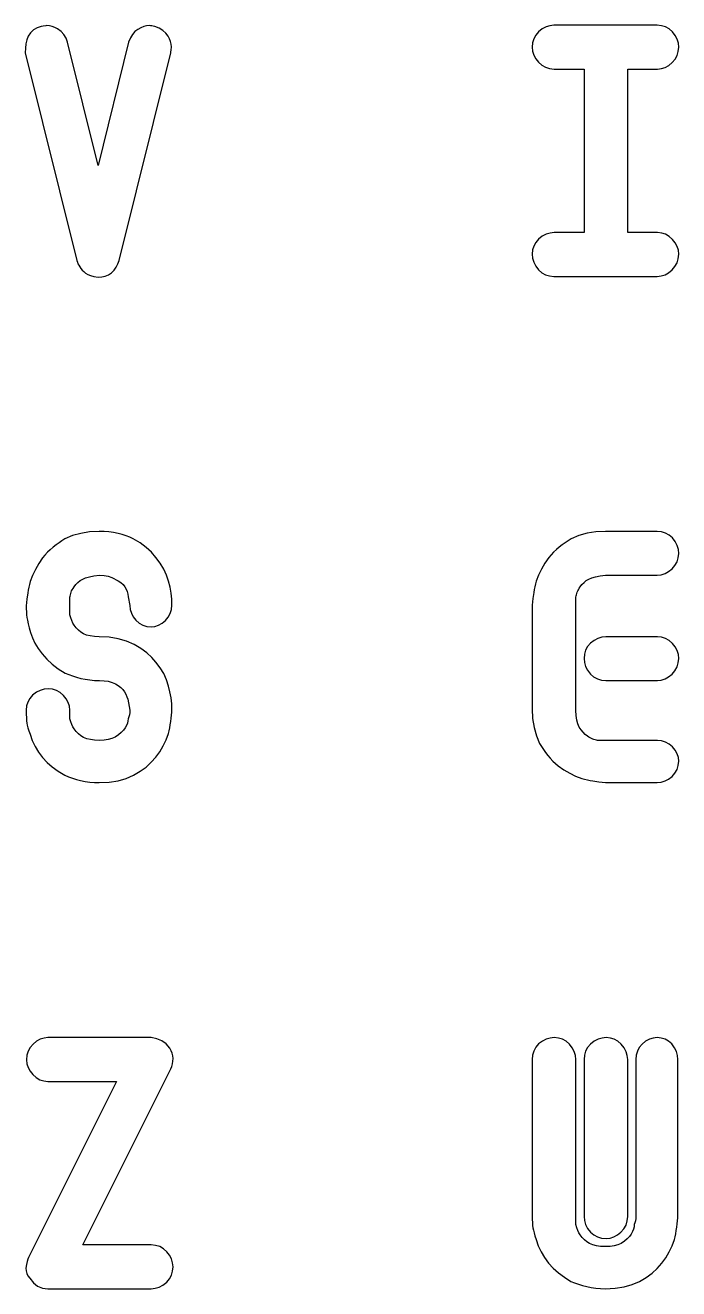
# Model space of a CAD drawing. Header units: metres. Extents: x -3 to 203, y -205 to 5.
# Drawn here: x -3.13 to 22.69, y -204.84 to -154.92 of the extents above; entities that cross this region are included whole.
import ezdxf

# ---------------------------------------------------------------- set-up
doc = ezdxf.new("R2010")
doc.units = ezdxf.units.M

msp = doc.modelspace()

# ---------------------------------------------------------------- linework, layer by layer
for p, q in [((-2.92378, -155.218), (-3.02379, -155.357)), ((-2.80478, -155.106), (-2.92378, -155.218)), ((-2.66678, -155.023), (-2.80478, -155.106)), ((-2.50978, -154.967), (-2.66678, -155.023)), ((-2.43329, -154.955), (-2.50978, -154.967)), ((-2.32228, -154.941), (-2.43329, -154.955)), ((-2.28778, -154.939), (-2.32228, -154.941)), ((-2.1776, -154.947), (-2.28778, -154.939)), ((-2.06903, -154.97), (-2.1776, -154.947)), ((-1.9621, -155.009), (-2.06903, -154.97)), ((-1.85678, -155.064), (-1.9621, -155.009)), ((-1.71815, -155.165), (-1.85678, -155.064)), ((-1.60728, -155.287), (-1.71815, -155.165)), ((1.20207, -155.171), (1.10271, -155.285)), ((1.31619, -155.085), (1.20207, -155.171)), ((1.43552, -155.021), (1.31619, -155.085)), ((1.55045, -154.976), (1.43552, -155.021)), ((1.66101, -154.948), (1.55045, -154.976)), ((1.7672, -154.939), (1.66101, -154.948)), ((1.81219, -154.941), (1.7672, -154.939)), ((1.8642, -154.946), (1.81219, -154.941)), ((1.9232, -154.955), (1.8642, -154.946)), ((1.9892, -154.967), (1.9232, -154.955)), ((2.15758, -155.038), (1.9892, -154.967)), ((2.3017, -155.127), (2.15758, -155.038)), ((2.42157, -155.233), (2.3017, -155.127)), ((2.5172, -155.357), (2.42157, -155.233)), ((17.1509, -155.177), (17.0415, -155.31)), ((17.2986, -155.066), (17.1509, -155.177)), ((17.4496, -154.987), (17.2986, -155.066)), ((17.6041, -154.94), (17.4496, -154.987)), ((17.7619, -154.924), (17.6041, -154.94)), ((21.8459, -154.924), (17.7619, -154.924)), ((22.0133, -154.94), (21.8459, -154.924)), ((22.1686, -154.987), (22.0133, -154.94)), ((22.3118, -155.066), (22.1686, -154.987)), ((22.4429, -155.177), (22.3118, -155.066)), ((22.5522, -155.326), (22.4429, -155.177)), ((-3.10704, -155.653), (-3.12785, -155.825)), ((-3.07234, -155.497), (-3.10704, -155.653)), ((-3.02379, -155.357), (-3.07234, -155.497)), ((-1.52415, -155.429), (-1.60728, -155.287)), ((-1.46878, -155.592), (-1.52415, -155.429)), ((-0.25978, -160.467), (-1.46878, -155.592)), ((0.9482, -155.592), (-0.25978, -160.467)), ((1.01808, -155.425), (0.9482, -155.592)), ((1.10271, -155.285), (1.01808, -155.425)), ((2.57188, -155.462), (2.5172, -155.357)), ((2.61095, -155.566), (2.57188, -155.462)), ((2.63438, -155.671), (2.61095, -155.566)), ((2.6422, -155.775), (2.63438, -155.671)), ((16.9165, -155.619), (16.9009, -155.795)), ((16.9634, -155.458), (16.9165, -155.619)), ((17.0415, -155.31), (16.9634, -155.458)), ((22.6304, -155.479), (22.5522, -155.326)), ((22.6772, -155.635), (22.6304, -155.479)), ((22.6929, -155.795), (22.6772, -155.635)), ((-3.12785, -155.825), (-3.13478, -156.012)), ((-3.13478, -156.012), (-1.09378, -164.22)), ((0.5732, -164.22), (2.6142, -156.012)), ((2.6142, -156.012), (2.63519, -155.869)), ((2.63519, -155.869), (2.64044, -155.816)), ((2.64044, -155.816), (2.6422, -155.775)), ((16.9009, -155.795), (16.9166, -155.953)), ((16.9166, -155.953), (16.9636, -156.104)), ((16.9636, -156.104), (17.0421, -156.248)), ((17.0421, -156.248), (17.1519, -156.385)), ((22.5461, -156.266), (22.6276, -156.121)), ((22.6276, -156.121), (22.6766, -155.964)), ((22.6766, -155.964), (22.6929, -155.795)), ((17.1519, -156.385), (17.2843, -156.502)), ((17.2843, -156.502), (17.4306, -156.585)), ((17.4306, -156.585), (17.5908, -156.635)), ((17.5908, -156.635), (17.7649, -156.652)), ((17.7649, -156.652), (18.9489, -156.652)), ((18.9489, -156.652), (18.9489, -163.116)), ((20.6769, -163.116), (20.6769, -156.652)), ((20.6769, -156.652), (21.8559, -156.652)), ((21.8559, -156.652), (22.0104, -156.636)), ((22.0104, -156.636), (22.1579, -156.589)), ((22.1579, -156.589), (22.2984, -156.509)), ((22.2984, -156.509), (22.4319, -156.399)), ((22.4319, -156.399), (22.5461, -156.266)), ((17.4511, -163.179), (17.2997, -163.258)), ((17.6062, -163.132), (17.4511, -163.179)), ((17.7649, -163.116), (17.6062, -163.132)), ((18.9489, -163.116), (17.7649, -163.116)), ((21.8559, -163.116), (20.6769, -163.116)), ((22.0214, -163.132), (21.8559, -163.116)), ((22.1749, -163.182), (22.0214, -163.132)), ((22.3164, -163.266), (22.1749, -163.182)), ((16.9636, -163.646), (16.9166, -163.803)), ((17.0421, -163.501), (16.9636, -163.646)), ((17.1519, -163.369), (17.0421, -163.501)), ((17.2997, -163.258), (17.1519, -163.369)), ((22.4459, -163.383), (22.3164, -163.266)), ((22.5539, -163.52), (22.4459, -163.383)), ((22.6311, -163.664), (22.5539, -163.52)), ((22.6774, -163.815), (22.6311, -163.664)), ((-1.09378, -164.22), (-1.07635, -164.283)), ((0.52783, -164.355), (0.5732, -164.22)), ((16.9166, -163.803), (16.9009, -163.973)), ((16.9009, -163.973), (16.9165, -164.132)), ((16.9165, -164.132), (16.9634, -164.289)), ((22.6269, -164.31), (22.6764, -164.148)), ((22.6764, -164.148), (22.6929, -163.973)), ((22.6929, -163.973), (22.6774, -163.815)), ((-1.07635, -164.283), (-1.05203, -164.345)), ((-1.05203, -164.345), (-1.02084, -164.408)), ((-1.02084, -164.408), (-0.98279, -164.471)), ((-0.98279, -164.471), (-0.93697, -164.533)), ((-0.93697, -164.533), (-0.88353, -164.594)), ((-0.88353, -164.594), (-0.82248, -164.655)), ((-0.82248, -164.655), (-0.75378, -164.715)), ((-0.75378, -164.715), (-0.66817, -164.769)), ((0.15102, -164.781), (0.2672, -164.708)), ((0.2672, -164.708), (0.37482, -164.599)), ((0.37482, -164.599), (0.4617, -164.481)), ((0.4617, -164.481), (0.52783, -164.355)), ((16.9634, -164.289), (17.0415, -164.441)), ((17.0415, -164.441), (17.1509, -164.591)), ((17.1509, -164.591), (17.2828, -164.701)), ((17.2828, -164.701), (17.4286, -164.78)), ((22.1511, -164.78), (22.2934, -164.701)), ((22.2934, -164.701), (22.4289, -164.591)), ((22.4289, -164.591), (22.5444, -164.457)), ((22.5444, -164.457), (22.6269, -164.31)), ((-0.66817, -164.769), (-0.55728, -164.814)), ((-0.55728, -164.814), (-0.42116, -164.849)), ((-0.42116, -164.849), (-0.25978, -164.875)), ((-0.25978, -164.875), (-0.11247, -164.865)), ((-0.11247, -164.865), (0.02444, -164.833)), ((0.02444, -164.833), (0.15102, -164.781)), ((17.4286, -164.78), (17.5883, -164.828)), ((17.5883, -164.828), (17.7619, -164.844)), ((17.7619, -164.844), (21.8459, -164.844)), ((21.8459, -164.844), (22.0019, -164.828)), ((22.0019, -164.828), (22.1511, -164.78)), ((-1.56612, -175.219), (-1.68361, -175.292)), ((-1.26886, -175.09), (-1.56612, -175.219)), ((-0.94411, -174.998), (-1.26886, -175.09)), ((-0.59186, -174.942), (-0.94411, -174.998)), ((-0.21211, -174.924), (-0.59186, -174.942)), ((-0.01555, -174.929), (-0.21211, -174.924)), ((0.17412, -174.943), (-0.01555, -174.929)), ((0.35693, -174.967), (0.17412, -174.943)), ((0.53287, -175.001), (0.35693, -174.967)), ((0.69981, -175.043), (0.53287, -175.001)), ((0.85461, -175.093), (0.69981, -175.043)), ((0.99731, -175.151), (0.85461, -175.093)), ((1.12787, -175.217), (0.99731, -175.151)), ((1.40675, -175.378), (1.12787, -175.217)), ((18.4429, -175.216), (18.3248, -175.288)), ((18.7413, -175.088), (18.4429, -175.216)), ((19.0676, -174.997), (18.7413, -175.088)), ((19.4218, -174.942), (19.0676, -174.997)), ((19.8039, -174.924), (19.4218, -174.942)), ((21.8459, -174.924), (19.8039, -174.924)), ((22.0133, -174.94), (21.8459, -174.924)), ((22.1686, -174.987), (22.0133, -174.94)), ((22.3118, -175.066), (22.1686, -174.987)), ((22.4429, -175.177), (22.3118, -175.066)), ((22.5522, -175.326), (22.4429, -175.177)), ((-2.14973, -175.647), (-2.25661, -175.748)), ((-2.03612, -175.55), (-2.14973, -175.647)), ((-1.91861, -175.458), (-2.03612, -175.55)), ((-1.80112, -175.372), (-1.91861, -175.458)), ((-1.68361, -175.292), (-1.80112, -175.372)), ((1.64937, -175.555), (1.40675, -175.378)), ((1.85574, -175.748), (1.64937, -175.555)), ((17.8554, -175.639), (17.7479, -175.74)), ((17.9699, -175.543), (17.8554, -175.639)), ((18.0883, -175.452), (17.9699, -175.543)), ((18.2066, -175.367), (18.0883, -175.452)), ((18.3248, -175.288), (18.2066, -175.367)), ((22.6304, -175.479), (22.5522, -175.326)), ((22.6772, -175.635), (22.6304, -175.479)), ((22.6929, -175.795), (22.6772, -175.635)), ((-2.60005, -176.191), (-2.73286, -176.424)), ((-2.45012, -175.964), (-2.60005, -176.191)), ((-2.35674, -175.854), (-2.45012, -175.964)), ((-2.25661, -175.748), (-2.35674, -175.854)), ((2.02588, -175.956), (1.85574, -175.748)), ((2.19725, -176.181), (2.02588, -175.956)), ((2.33838, -176.412), (2.19725, -176.181)), ((17.4026, -176.179), (17.2689, -176.409)), ((17.5539, -175.954), (17.4026, -176.179)), ((17.6474, -175.844), (17.5539, -175.954)), ((17.7479, -175.74), (17.6474, -175.844)), ((22.5438, -176.266), (22.6266, -176.121)), ((22.6266, -176.121), (22.6763, -175.964)), ((22.6763, -175.964), (22.6929, -175.795)), ((-2.84856, -176.662), (-2.94711, -176.905)), ((-2.73286, -176.424), (-2.84856, -176.662)), ((-0.74811, -176.755), (-0.59912, -176.712)), ((-0.59912, -176.712), (-0.41811, -176.677)), ((-0.41811, -176.677), (-0.20511, -176.652)), ((-0.20511, -176.652), (-0.02023, -176.661)), ((-0.02023, -176.661), (0.14537, -176.69)), ((0.14537, -176.69), (0.29175, -176.738)), ((2.44925, -176.646), (2.33838, -176.412)), ((2.52988, -176.885), (2.44925, -176.646)), ((17.1526, -176.645), (17.0539, -176.886)), ((17.2689, -176.409), (17.1526, -176.645)), ((19.254, -176.755), (19.4031, -176.712)), ((19.4031, -176.712), (19.5844, -176.677)), ((19.5844, -176.677), (19.7979, -176.652)), ((19.7979, -176.652), (21.8439, -176.652)), ((21.8439, -176.652), (22.0004, -176.636)), ((22.0004, -176.636), (22.1499, -176.589)), ((22.1499, -176.589), (22.2924, -176.509)), ((22.2924, -176.509), (22.4279, -176.399)), ((22.4279, -176.399), (22.5438, -176.266)), ((-2.99712, -177.13), (-3.01836, -177.242)), ((-2.97336, -177.017), (-2.99712, -177.13)), ((-2.94711, -176.905), (-2.97336, -177.017)), ((-1.27586, -177.225), (-1.24306, -177.171)), ((-1.24306, -177.171), (-1.20412, -177.116)), ((-1.20412, -177.116), (-1.13118, -177.023)), ((-1.13118, -177.023), (-1.05037, -176.94)), ((-1.05037, -176.94), (-0.96167, -176.868)), ((-0.96167, -176.868), (-0.86511, -176.807)), ((-0.86511, -176.807), (-0.74811, -176.755)), ((0.29175, -176.738), (0.54175, -176.87)), ((0.54175, -176.87), (0.64638, -176.943)), ((0.64638, -176.943), (0.73274, -177.023)), ((0.73274, -177.023), (0.80087, -177.11)), ((0.80087, -177.11), (0.85338, -177.202)), ((0.85338, -177.202), (0.89287, -177.3)), ((2.58719, -177.125), (2.52988, -176.885)), ((2.62813, -177.364), (2.58719, -177.125)), ((17.0031, -177.108), (16.9817, -177.219)), ((17.0272, -176.997), (17.0031, -177.108)), ((17.0539, -176.886), (17.0272, -176.997)), ((18.7249, -177.224), (18.7574, -177.17)), ((18.7574, -177.17), (18.7959, -177.115)), ((18.7959, -177.115), (18.8693, -177.022)), ((18.8693, -177.022), (18.9506, -176.94)), ((18.9506, -176.94), (19.0398, -176.868)), ((19.0398, -176.868), (19.1369, -176.807)), ((19.1369, -176.807), (19.254, -176.755)), ((-3.06961, -177.594), (-3.09912, -177.861)), ((-3.03711, -177.355), (-3.06961, -177.594)), ((-3.01836, -177.242), (-3.03711, -177.355)), ((-1.37111, -177.523), (-1.36287, -177.474)), ((-1.37111, -178.212), (-1.37111, -177.523)), ((-1.36287, -177.474), (-1.35211, -177.425)), ((-1.35211, -177.425), (-1.33887, -177.376)), ((-1.33887, -177.376), (-1.32312, -177.327)), ((-1.32312, -177.327), (-1.30255, -177.276)), ((-1.30255, -177.276), (-1.27586, -177.225)), ((0.89287, -177.3), (0.91937, -177.403)), ((0.91937, -177.403), (0.93288, -177.512)), ((0.93288, -177.512), (0.99687, -177.845)), ((2.65268, -177.602), (2.62813, -177.364)), ((2.66087, -177.84), (2.65268, -177.602)), ((16.9304, -177.568), (16.9009, -177.832)), ((16.9629, -177.331), (16.9304, -177.568)), ((16.9817, -177.219), (16.9629, -177.331)), ((18.6289, -177.522), (18.6372, -177.473)), ((18.6289, -182.001), (18.6289, -177.522)), ((18.6372, -177.473), (18.6481, -177.424)), ((18.6481, -177.424), (18.6617, -177.375)), ((18.6617, -177.375), (18.6779, -177.326)), ((18.6779, -177.326), (18.6984, -177.276)), ((18.6984, -177.276), (18.7249, -177.224)), ((-3.09912, -177.861), (-3.09743, -177.984)), ((-3.09743, -177.984), (-3.09236, -178.102)), ((-3.09236, -178.102), (-3.08392, -178.213)), ((-3.08392, -178.213), (-3.07211, -178.318)), ((-1.33487, -178.337), (-1.37111, -178.212)), ((0.99687, -177.845), (1.01205, -178.001)), ((1.01205, -178.001), (1.05762, -178.15)), ((1.05762, -178.15), (1.13356, -178.292)), ((2.51631, -178.308), (2.59662, -178.164)), ((2.59662, -178.164), (2.64481, -178.008)), ((2.64481, -178.008), (2.66087, -177.84)), ((16.9009, -177.832), (16.9009, -181.936)), ((-3.07211, -178.318), (-3.05249, -178.432)), ((-3.05249, -178.432), (-3.02161, -178.57)), ((-3.02161, -178.57), (-2.97949, -178.734)), ((-1.29512, -178.447), (-1.33487, -178.337)), ((-1.25186, -178.541), (-1.29512, -178.447)), ((-1.20511, -178.62), (-1.25186, -178.541)), ((-1.12486, -178.726), (-1.20511, -178.62)), ((1.13356, -178.292), (1.23987, -178.428)), ((1.23987, -178.428), (1.36862, -178.543)), ((1.36862, -178.543), (1.51086, -178.625)), ((1.51086, -178.625), (1.66663, -178.674)), ((1.66663, -178.674), (1.83588, -178.691)), ((1.83588, -178.691), (1.98799, -178.675)), ((1.98799, -178.675), (2.13338, -178.628)), ((2.13338, -178.628), (2.272, -178.55)), ((2.272, -178.55), (2.40387, -178.44)), ((2.40387, -178.44), (2.51631, -178.308)), ((-2.97949, -178.734), (-2.92612, -178.922)), ((-2.92612, -178.922), (-2.8533, -179.124)), ((-2.8533, -179.124), (-2.75287, -179.331)), ((-1.03612, -178.819), (-1.12486, -178.726)), ((-0.93886, -178.898), (-1.03612, -178.819)), ((-0.83312, -178.965), (-0.93886, -178.898)), ((-0.71137, -179.017), (-0.83312, -178.965)), ((-0.56711, -179.054), (-0.71137, -179.017)), ((-0.40036, -179.076), (-0.56711, -179.054)), ((-0.21112, -179.084), (-0.40036, -179.076)), ((0.1808, -179.103), (-0.21112, -179.084)), ((0.54163, -179.16), (0.1808, -179.103)), ((0.87131, -179.255), (0.54163, -179.16)), ((19.4969, -179.147), (19.3461, -179.226)), ((19.6511, -179.1), (19.4969, -179.147)), ((19.8089, -179.084), (19.6511, -179.1)), ((21.8469, -179.084), (19.8089, -179.084)), ((22.0143, -179.1), (21.8469, -179.084)), ((22.1694, -179.151), (22.0143, -179.1)), ((22.3122, -179.234), (22.1694, -179.151)), ((-2.75287, -179.331), (-2.6248, -179.542)), ((-2.6248, -179.542), (-2.46912, -179.758)), ((1.16988, -179.388), (0.87131, -179.255)), ((1.43562, -179.546), (1.16988, -179.388)), ((1.66687, -179.716), (1.43562, -179.546)), ((19.0114, -179.614), (18.9645, -179.771)), ((19.0895, -179.469), (19.0114, -179.614)), ((19.1989, -179.337), (19.0895, -179.469)), ((19.3461, -179.226), (19.1989, -179.337)), ((22.4429, -179.351), (22.3122, -179.234)), ((22.5522, -179.488), (22.4429, -179.351)), ((22.6304, -179.632), (22.5522, -179.488)), ((22.6772, -179.783), (22.6304, -179.632)), ((-2.46912, -179.758), (-2.28487, -179.969)), ((-2.28487, -179.969), (-2.07211, -180.165)), ((-2.07211, -180.165), (-1.83086, -180.348)), ((1.86362, -179.898), (1.66687, -179.716)), ((2.02588, -180.092), (1.86362, -179.898)), ((2.19681, -180.311), (2.02588, -180.092)), ((18.9645, -179.771), (18.9489, -179.941)), ((18.9489, -179.941), (18.9645, -180.1)), ((18.9645, -180.1), (19.0114, -180.257)), ((22.6269, -180.278), (22.6764, -180.116)), ((22.6764, -180.116), (22.6929, -179.941)), ((22.6929, -179.941), (22.6772, -179.783)), ((-1.83086, -180.348), (-1.56111, -180.517)), ((-1.56111, -180.517), (-1.4183, -180.577)), ((-1.4183, -180.577), (-1.26686, -180.632)), ((-1.26686, -180.632), (-1.1068, -180.683)), ((-1.1068, -180.683), (-0.93811, -180.728)), ((2.33662, -180.541), (2.19681, -180.311)), ((2.44531, -180.781), (2.33662, -180.541)), ((19.0114, -180.257), (19.0895, -180.409)), ((19.0895, -180.409), (19.1989, -180.559)), ((19.1989, -180.559), (19.3304, -180.669)), ((19.3304, -180.669), (19.4759, -180.748)), ((22.1519, -180.748), (22.2939, -180.669)), ((22.2939, -180.669), (22.4289, -180.559)), ((22.4289, -180.559), (22.5444, -180.425)), ((22.5444, -180.425), (22.6269, -180.278)), ((-2.54411, -181.202), (-2.69687, -181.28)), ((-2.38786, -181.155), (-2.54411, -181.202)), ((-2.22812, -181.14), (-2.38786, -181.155)), ((-2.05873, -181.156), (-2.22812, -181.14)), ((-1.90161, -181.206), (-2.05873, -181.156)), ((-1.75674, -181.288), (-1.90161, -181.206)), ((-0.93811, -180.728), (-0.76205, -180.764)), ((-0.76205, -180.764), (-0.58086, -180.791)), ((-0.58086, -180.791), (-0.39455, -180.806)), ((-0.39455, -180.806), (-0.20311, -180.812)), ((-0.20311, -180.812), (-0.01823, -180.82)), ((-0.01823, -180.82), (0.14838, -180.845)), ((0.14838, -180.845), (0.29675, -180.886)), ((0.29675, -180.886), (0.42686, -180.944)), ((0.42686, -180.944), (0.5405, -181.013)), ((0.5405, -181.013), (0.63837, -181.089)), ((0.63837, -181.089), (0.72049, -181.172)), ((0.72049, -181.172), (0.78687, -181.262)), ((2.52287, -181.032), (2.44531, -180.781)), ((2.58325, -181.265), (2.52287, -181.032)), ((19.4759, -180.748), (19.6354, -180.796)), ((19.6354, -180.796), (19.8089, -180.812)), ((19.8089, -180.812), (21.8469, -180.812)), ((21.8469, -180.812), (22.0029, -180.796)), ((22.0029, -180.796), (22.1519, -180.748)), ((-3.03586, -181.664), (-3.0833, -181.819)), ((-2.9568, -181.521), (-3.03586, -181.664)), ((-2.84612, -181.39), (-2.9568, -181.521)), ((-2.69687, -181.28), (-2.84612, -181.39)), ((-1.62411, -181.404), (-1.75674, -181.288)), ((-1.51343, -181.539), (-1.62411, -181.404)), ((-1.43436, -181.681), (-1.51343, -181.539)), ((-1.38693, -181.831), (-1.43436, -181.681)), ((0.78687, -181.262), (0.84024, -181.356)), ((0.84024, -181.356), (0.88237, -181.454)), ((0.88237, -181.454), (0.91325, -181.553)), ((0.91325, -181.553), (0.99687, -181.989)), ((2.62637, -181.497), (2.58325, -181.265)), ((2.65225, -181.728), (2.62637, -181.497)), ((-3.0833, -181.819), (-3.09912, -181.987)), ((-3.09912, -181.987), (-3.09743, -182.149)), ((-3.09743, -182.149), (-3.09236, -182.287)), ((-1.37111, -181.987), (-1.38693, -181.831)), ((-1.37111, -182.321), (-1.37111, -181.987)), ((0.98086, -182.169), (0.96088, -182.248)), ((0.99287, -182.082), (0.98086, -182.169)), ((0.99687, -181.989), (0.99287, -182.082)), ((2.63725, -182.303), (2.65038, -182.179)), ((2.65038, -182.179), (2.65825, -182.064)), ((2.66087, -181.957), (2.65225, -181.728)), ((2.65825, -182.064), (2.66087, -181.957)), ((16.9009, -181.936), (16.9191, -182.318)), ((18.6366, -182.2), (18.6289, -182.001)), ((18.6599, -182.376), (18.6366, -182.2)), ((-3.09236, -182.287), (-3.08392, -182.401)), ((-3.08392, -182.401), (-3.07211, -182.492)), ((-3.07211, -182.492), (-3.0538, -182.578)), ((-3.0538, -182.578), (-3.02687, -182.68)), ((-3.02687, -182.68), (-2.9913, -182.799)), ((-1.33481, -182.444), (-1.37111, -182.321)), ((-1.29486, -182.553), (-1.33481, -182.444)), ((-1.2513, -182.645), (-1.29486, -182.553)), ((-1.20412, -182.723), (-1.2513, -182.645)), ((0.81486, -182.688), (0.74587, -182.781)), ((0.8665, -182.595), (0.81486, -182.688)), ((0.90337, -182.502), (0.8665, -182.595)), ((0.92549, -182.411), (0.90337, -182.502)), ((0.93288, -182.321), (0.92549, -182.411)), ((0.96088, -182.248), (0.93288, -182.321)), ((2.5495, -182.802), (2.57437, -182.687)), ((2.57437, -182.687), (2.5975, -182.564)), ((2.5975, -182.564), (2.61887, -182.434)), ((2.61887, -182.434), (2.63725, -182.303)), ((16.9191, -182.318), (16.9739, -182.673)), ((16.9739, -182.673), (17.0651, -183)), ((18.6986, -182.53), (18.6599, -182.376)), ((18.7529, -182.661), (18.6986, -182.53)), ((18.8306, -182.767), (18.7529, -182.661)), ((-2.9913, -182.799), (-2.94711, -182.935)), ((-2.94711, -182.935), (-2.85948, -183.181)), ((-2.85948, -183.181), (-2.74861, -183.415)), ((-1.12373, -182.827), (-1.20412, -182.723)), ((-1.03461, -182.918), (-1.12373, -182.827)), ((-0.93674, -182.996), (-1.03461, -182.918)), ((-0.83011, -183.062), (-0.93674, -182.996)), ((-0.70779, -183.113), (-0.83011, -183.062)), ((-0.56287, -183.15), (-0.70779, -183.113)), ((-0.39529, -183.172), (-0.56287, -183.15)), ((-0.20511, -183.18), (-0.39529, -183.172)), ((-0.02023, -183.172), (-0.20511, -183.18)), ((0.14537, -183.148), (-0.02023, -183.172)), ((0.29175, -183.109), (0.14537, -183.148)), ((0.41887, -183.055), (0.29175, -183.109)), ((0.54787, -182.964), (0.41887, -183.055)), ((0.65688, -182.873), (0.54787, -182.964)), ((0.74587, -182.781), (0.65688, -182.873)), ((2.31537, -183.398), (2.42949, -183.16)), ((2.42949, -183.16), (2.52287, -182.91)), ((2.52287, -182.91), (2.5495, -182.802)), ((17.0651, -183), (17.1929, -183.3)), ((18.9119, -182.86), (18.8306, -182.767)), ((18.9966, -182.942), (18.9119, -182.86)), ((19.0849, -183.012), (18.9966, -182.942)), ((19.1395, -183.051), (19.0849, -183.012)), ((19.1921, -183.083), (19.1395, -183.051)), ((19.243, -183.11), (19.1921, -183.083)), ((19.2919, -183.131), (19.243, -183.11)), ((19.3404, -183.147), (19.2919, -183.131)), ((19.3889, -183.16), (19.3404, -183.147)), ((19.4374, -183.171), (19.3889, -183.16)), ((19.4859, -183.18), (19.4374, -183.171)), ((21.8499, -183.18), (19.4859, -183.18)), ((22.0164, -183.196), (21.8499, -183.18)), ((22.1709, -183.244), (22.0164, -183.196)), ((-2.74861, -183.415), (-2.61449, -183.638)), ((-2.61449, -183.638), (-2.45711, -183.849)), ((2.02487, -183.843), (2.1805, -183.626)), ((2.1805, -183.626), (2.31537, -183.398)), ((17.1929, -183.3), (17.2654, -183.418)), ((17.2654, -183.418), (17.3439, -183.536)), ((17.3439, -183.536), (17.4284, -183.654)), ((17.4284, -183.654), (17.5189, -183.773)), ((22.3134, -183.324), (22.1709, -183.244)), ((22.4439, -183.437), (22.3134, -183.324)), ((22.5528, -183.569), (22.4439, -183.437)), ((22.6306, -183.707), (22.5528, -183.569)), ((-2.45711, -183.849), (-2.27431, -184.046)), ((-2.27431, -184.046), (-2.06487, -184.23)), ((1.64012, -184.231), (1.84593, -184.045)), ((1.84593, -184.045), (2.02487, -183.843)), ((17.5189, -183.773), (17.615, -183.887)), ((17.615, -183.887), (17.7154, -183.995)), ((17.7154, -183.995), (17.82, -184.096)), ((17.82, -184.096), (17.9289, -184.19)), ((17.9289, -184.19), (18.1535, -184.341)), ((22.6269, -184.33), (22.6764, -184.174)), ((22.6773, -183.853), (22.6306, -183.707)), ((22.6764, -184.174), (22.6929, -184.005)), ((22.6929, -184.005), (22.6773, -183.853)), ((-2.06487, -184.23), (-1.8288, -184.401)), ((-1.8288, -184.401), (-1.56612, -184.558)), ((-1.56612, -184.558), (-1.4238, -184.616)), ((-1.4238, -184.616), (-1.27286, -184.67)), ((-1.27286, -184.67), (-1.1133, -184.718)), ((0.53537, -184.771), (0.85849, -184.681)), ((0.85849, -184.681), (1.14787, -184.554)), ((1.14787, -184.554), (1.40744, -184.401)), ((1.40744, -184.401), (1.64012, -184.231)), ((18.1535, -184.341), (18.3834, -184.475)), ((18.3834, -184.475), (18.6185, -184.592)), ((18.6185, -184.592), (18.8589, -184.691)), ((18.8589, -184.691), (18.9703, -184.717)), ((22.2934, -184.707), (22.4289, -184.601)), ((22.4289, -184.601), (22.5444, -184.472)), ((22.5444, -184.472), (22.6269, -184.33)), ((-1.1133, -184.718), (-0.94511, -184.762)), ((-0.94511, -184.762), (-0.76955, -184.798)), ((-0.76955, -184.798), (-0.58887, -184.823)), ((-0.58887, -184.823), (-0.40305, -184.839)), ((-0.40305, -184.839), (-0.21211, -184.844)), ((-0.21211, -184.844), (0.1785, -184.826)), ((0.1785, -184.826), (0.53537, -184.771)), ((18.9703, -184.717), (19.0816, -184.741)), ((19.0816, -184.741), (19.1928, -184.763)), ((19.1928, -184.763), (19.3039, -184.782)), ((19.3039, -184.782), (19.5399, -184.814)), ((19.5399, -184.814), (19.8039, -184.844)), ((19.8039, -184.844), (21.8459, -184.844)), ((21.8459, -184.844), (22.0019, -184.829)), ((22.0019, -184.829), (22.1511, -184.783)), ((22.1511, -184.783), (22.2934, -184.707)), ((-2.82079, -195.177), (-2.93628, -195.31)), ((-2.68535, -195.066), (-2.82079, -195.177)), ((-2.54303, -194.987), (-2.68535, -195.066)), ((-2.39384, -194.94), (-2.54303, -194.987)), ((-2.23779, -194.924), (-2.39384, -194.94)), ((1.8452, -194.924), (-2.23779, -194.924)), ((2.06294, -194.966), (1.8452, -194.924)), ((2.25819, -195.049), (2.06294, -194.966)), ((2.43095, -195.174), (2.25819, -195.049)), ((2.58119, -195.341), (2.43095, -195.174)), ((17.1539, -195.174), (17.0432, -195.306)), ((17.3031, -195.064), (17.1539, -195.174)), ((17.4559, -194.986), (17.3031, -195.064)), ((17.6121, -194.939), (17.4559, -194.986)), ((17.7719, -194.924), (17.6121, -194.939)), ((17.9413, -194.94), (17.7719, -194.924)), ((18.0984, -194.987), (17.9413, -194.94)), ((18.2433, -195.066), (18.0984, -194.987)), ((18.3759, -195.176), (18.2433, -195.066)), ((18.4866, -195.325), (18.3759, -195.176)), ((19.2019, -195.176), (19.0912, -195.309)), ((19.3511, -195.066), (19.2019, -195.176)), ((19.5039, -194.987), (19.3511, -195.066)), ((19.6601, -194.94), (19.5039, -194.987)), ((19.8199, -194.924), (19.6601, -194.94)), ((19.9893, -194.94), (19.8199, -194.924)), ((20.1464, -194.987), (19.9893, -194.94)), ((20.2912, -195.066), (20.1464, -194.987)), ((20.4239, -195.176), (20.2912, -195.066)), ((20.5346, -195.325), (20.4239, -195.176)), ((21.2409, -195.176), (21.1341, -195.309)), ((21.3846, -195.066), (21.2409, -195.176)), ((21.5316, -194.987), (21.3846, -195.066)), ((21.6821, -194.94), (21.5316, -194.987)), ((21.8359, -194.924), (21.6821, -194.94)), ((21.9989, -194.939), (21.8359, -194.924)), ((22.1501, -194.986), (21.9989, -194.939)), ((22.2894, -195.064), (22.1501, -194.986)), ((22.4169, -195.174), (22.2894, -195.064)), ((22.5236, -195.322), (22.4169, -195.174)), ((-3.06828, -195.619), (-3.08478, -195.795)), ((-3.01878, -195.458), (-3.06828, -195.619)), ((-2.93628, -195.31), (-3.01878, -195.458)), ((2.63588, -195.439), (2.58119, -195.341)), ((2.67494, -195.538), (2.63588, -195.439)), ((2.69838, -195.64), (2.67494, -195.538)), ((2.70619, -195.743), (2.69838, -195.64)), ((16.9167, -195.613), (16.9009, -195.787)), ((16.9641, -195.453), (16.9167, -195.613)), ((17.0432, -195.306), (16.9641, -195.453)), ((18.5656, -195.477), (18.4866, -195.325)), ((18.6131, -195.633), (18.5656, -195.477)), ((18.6289, -195.792), (18.6131, -195.633)), ((18.9647, -195.618), (18.9489, -195.793)), ((19.0121, -195.457), (18.9647, -195.618)), ((19.0912, -195.309), (19.0121, -195.457)), ((20.6136, -195.478), (20.5346, -195.325)), ((20.6611, -195.633), (20.6136, -195.478)), ((20.6769, -195.793), (20.6611, -195.633)), ((21.0121, -195.617), (20.9969, -195.792)), ((21.0579, -195.456), (21.0121, -195.617)), ((21.1341, -195.309), (21.0579, -195.456)), ((22.5999, -195.474), (22.5236, -195.322)), ((22.6456, -195.628), (22.5999, -195.474)), ((22.6609, -195.787), (22.6456, -195.628)), ((-3.08478, -195.795), (-3.06915, -195.953)), ((-3.06915, -195.953), (-3.02228, -196.104)), ((-3.02228, -196.104), (-2.94415, -196.248)), ((-0.86279, -203.116), (2.6232, -196.16)), ((2.6232, -196.16), (2.65952, -196.061)), ((2.65952, -196.061), (2.68546, -195.958)), ((2.68546, -195.958), (2.70102, -195.852)), ((2.70102, -195.852), (2.70619, -195.743)), ((16.9009, -195.787), (16.9009, -201.936)), ((18.6289, -202.312), (18.6289, -195.792)), ((18.9489, -195.793), (18.9489, -201.991)), ((20.6769, -201.991), (20.6769, -195.793)), ((20.9969, -195.792), (20.9969, -201.977)), ((22.6609, -201.936), (22.6609, -195.787)), ((0.4702, -196.652), (-3.00179, -203.608)), ((-2.94415, -196.248), (-2.83478, -196.385)), ((-2.83478, -196.385), (-2.70372, -196.502)), ((-2.70372, -196.502), (-2.56053, -196.585)), ((-2.56053, -196.585), (-2.40523, -196.635)), ((-2.40523, -196.635), (-2.23779, -196.652)), ((-2.23779, -196.652), (0.4702, -196.652)), ((16.9009, -201.936), (16.9026, -202.098)), ((16.9026, -202.098), (16.9076, -202.237)), ((18.9489, -201.991), (18.9647, -202.15)), ((18.9647, -202.15), (19.0121, -202.306)), ((20.6101, -202.327), (20.6602, -202.166)), ((20.6602, -202.166), (20.6769, -201.991)), ((20.9809, -202.158), (20.9609, -202.238)), ((20.9929, -202.071), (20.9809, -202.158)), ((20.9969, -201.977), (20.9929, -202.071)), ((22.6373, -202.284), (22.6504, -202.16)), ((22.6504, -202.16), (22.6582, -202.044)), ((22.6582, -202.044), (22.6609, -201.936)), ((16.9076, -202.237), (16.9161, -202.352)), ((16.9161, -202.352), (16.9279, -202.444)), ((16.9279, -202.444), (16.9462, -202.532)), ((16.9462, -202.532), (16.9731, -202.637)), ((16.9731, -202.637), (17.0087, -202.758)), ((18.6652, -202.437), (18.6289, -202.312)), ((18.7051, -202.546), (18.6652, -202.437)), ((18.7487, -202.64), (18.7051, -202.546)), ((18.7959, -202.718), (18.7487, -202.64)), ((19.0121, -202.306), (19.0912, -202.459)), ((19.0912, -202.459), (19.2019, -202.608)), ((19.2019, -202.608), (19.3354, -202.718)), ((20.2729, -202.718), (20.4099, -202.608)), ((20.4099, -202.608), (20.5267, -202.474)), ((20.5267, -202.474), (20.6101, -202.327)), ((20.8665, -202.589), (20.8149, -202.683)), ((20.9034, -202.495), (20.8665, -202.589)), ((20.9255, -202.403), (20.9034, -202.495)), ((20.9329, -202.312), (20.9255, -202.403)), ((20.9609, -202.238), (20.9329, -202.312)), ((22.5495, -202.787), (22.5744, -202.671)), ((22.5744, -202.671), (22.5975, -202.547)), ((22.5975, -202.547), (22.6189, -202.416)), ((22.6189, -202.416), (22.6373, -202.284)), ((1.8452, -203.116), (-0.86279, -203.116)), ((2.01877, -203.132), (1.8452, -203.116)), ((2.17845, -203.182), (2.01877, -203.132)), ((17.0087, -202.758), (17.0529, -202.896)), ((17.0529, -202.896), (17.1405, -203.147)), ((17.1405, -203.147), (17.2514, -203.386)), ((18.8763, -202.823), (18.7959, -202.718)), ((18.9654, -202.915), (18.8763, -202.823)), ((19.0633, -202.995), (18.9654, -202.915)), ((19.1699, -203.061), (19.0633, -202.995)), ((19.2922, -203.113), (19.1699, -203.061)), ((19.4371, -203.15), (19.2922, -203.113)), ((19.3354, -202.718), (19.4829, -202.797)), ((19.6047, -203.172), (19.4371, -203.15)), ((19.4829, -202.797), (19.6444, -202.844)), ((19.7949, -203.18), (19.6047, -203.172)), ((19.6444, -202.844), (19.8199, -202.86)), ((19.9798, -203.172), (19.7949, -203.18)), ((19.8199, -202.86), (19.9779, -202.844)), ((19.9779, -202.844), (20.1289, -202.797)), ((20.1454, -203.148), (19.9798, -203.172)), ((20.1289, -202.797), (20.2729, -202.718)), ((20.2917, -203.109), (20.1454, -203.148)), ((20.4189, -203.054), (20.2917, -203.109)), ((20.5479, -202.962), (20.4189, -203.054)), ((20.6569, -202.87), (20.5479, -202.962)), ((20.7459, -202.777), (20.6569, -202.87)), ((20.8149, -202.683), (20.7459, -202.777)), ((22.3154, -203.388), (22.4295, -203.148)), ((22.4295, -203.148), (22.5229, -202.896)), ((22.5229, -202.896), (22.5495, -202.787)), ((-3.00179, -203.608), (-3.02934, -203.675)), ((2.32426, -203.266), (2.17845, -203.182)), ((2.45619, -203.383), (2.32426, -203.266)), ((2.56557, -203.52), (2.45619, -203.383)), ((2.64369, -203.664), (2.56557, -203.52)), ((2.69057, -203.815), (2.64369, -203.664)), ((17.2514, -203.386), (17.3855, -203.614)), ((17.3855, -203.614), (17.5429, -203.829)), ((22.0249, -203.836), (22.1805, -203.618)), ((22.1805, -203.618), (22.3154, -203.388)), ((-3.08485, -203.884), (-3.11279, -204.025)), ((-3.11279, -204.025), (-3.10323, -204.138)), ((-3.10323, -204.138), (-3.07454, -204.243)), ((-3.05704, -203.767), (-3.08485, -203.884)), ((-3.02934, -203.675), (-3.05704, -203.767)), ((2.64369, -204.31), (2.69057, -204.148)), ((2.70619, -203.973), (2.69057, -203.815)), ((2.69057, -204.148), (2.70619, -203.973)), ((17.5429, -203.829), (17.7257, -204.03)), ((17.7257, -204.03), (17.9351, -204.218)), ((21.6401, -204.227), (21.8459, -204.039)), ((21.8459, -204.039), (22.0249, -203.836)), ((-3.07454, -204.243), (-3.02672, -204.339)), ((-3.02672, -204.339), (-2.95978, -204.427)), ((-2.95978, -204.427), (-2.81566, -204.609)), ((-2.81566, -204.609), (-2.64728, -204.739)), ((2.30852, -204.701), (2.45619, -204.591)), ((2.45619, -204.591), (2.56557, -204.457)), ((2.56557, -204.457), (2.64369, -204.31)), ((17.9351, -204.218), (18.1712, -204.392)), ((18.1712, -204.392), (18.4339, -204.552)), ((18.4339, -204.552), (18.5762, -204.612)), ((18.5762, -204.612), (18.7271, -204.666)), ((18.7271, -204.666), (18.8867, -204.716)), ((20.8585, -204.679), (21.1479, -204.552)), ((21.1479, -204.552), (21.4074, -204.397)), ((21.4074, -204.397), (21.6401, -204.227)), ((-2.64728, -204.739), (-2.45467, -204.818)), ((-2.45467, -204.818), (-2.23779, -204.844)), ((-2.23779, -204.844), (1.8452, -204.844)), ((1.8452, -204.844), (2.00301, -204.828)), ((2.00301, -204.828), (2.15746, -204.78)), ((2.15746, -204.78), (2.30852, -204.701)), ((18.8867, -204.716), (19.0549, -204.761)), ((19.0549, -204.761), (19.2305, -204.797)), ((19.2305, -204.797), (19.4111, -204.823)), ((19.4111, -204.823), (19.597, -204.839)), ((19.597, -204.839), (19.7879, -204.844)), ((19.7879, -204.844), (20.1785, -204.825)), ((20.1785, -204.825), (20.5354, -204.771)), ((20.5354, -204.771), (20.8585, -204.679))]:
    msp.add_line(p, q)

doc.saveas('drawing.dxf')
